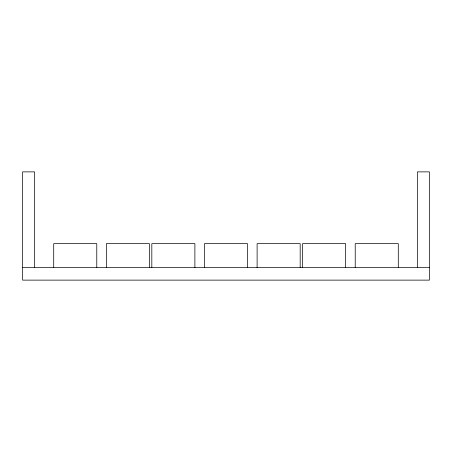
<?xml version="1.0" encoding="UTF-8"?>
<svg xmlns="http://www.w3.org/2000/svg" width="452" height="452" viewBox="0 0 452 452"><rect width="100%" height="100%" fill="white"/><g stroke="black" fill="none" stroke-linecap="round" stroke-linejoin="round"><path stroke-width="0.68" d="M22.6 267.59L429.4 267.59M417.433 267.59L417.433 171.873L429.4 171.873L429.4 280.127L22.6 280.127L22.6 171.873L34.567 171.873L34.567 267.59M398.291 267.59L398.291 243.662L355.221 243.662L355.221 267.59M345.644 267.59L345.644 243.662L302.574 243.662L302.574 267.59M300.179 267.59L300.179 243.662L257.109 243.662L257.109 267.59M247.538 267.59L247.538 243.662L204.462 243.662L204.462 267.59M194.891 267.59L194.891 243.662L151.821 243.662L151.821 267.59M149.426 267.59L149.426 243.662L106.356 243.662L106.356 267.59M96.779 267.59L96.779 243.662L53.709 243.662L53.709 267.59"/></g></svg>
